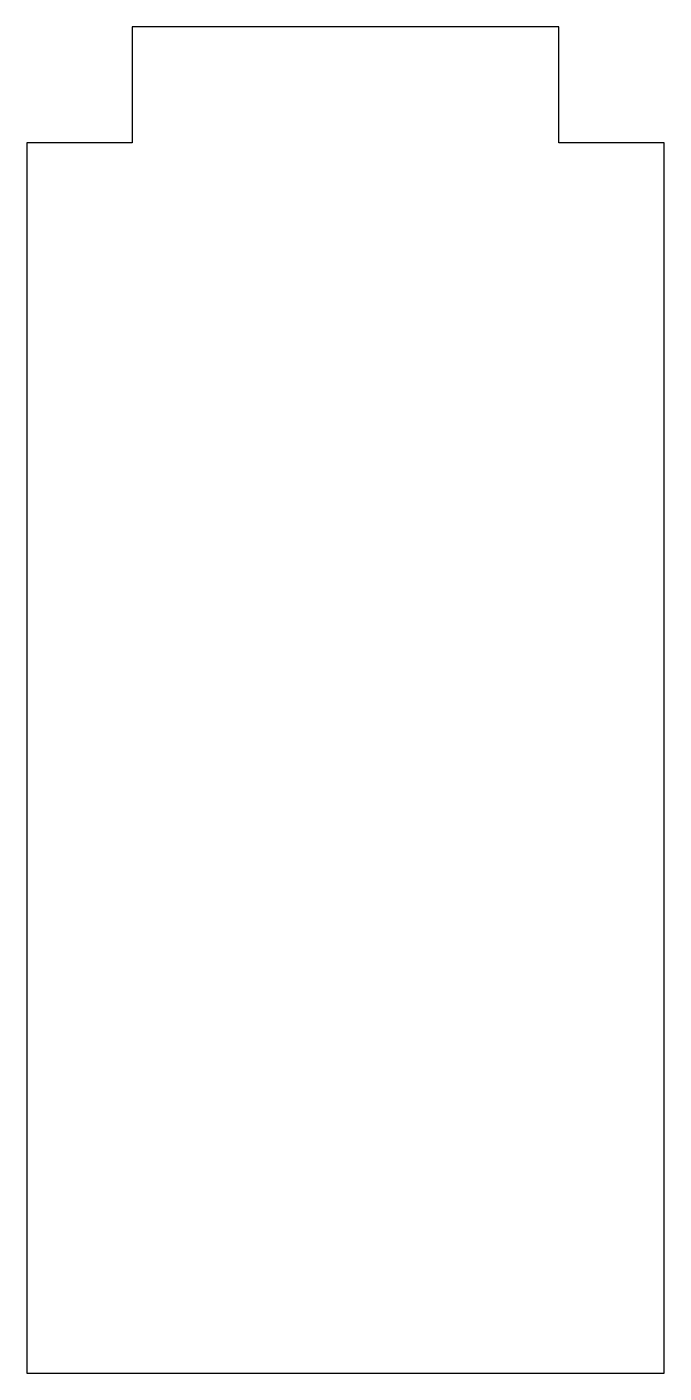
# Model space of a CAD drawing. Header units: millimetres. Extents: x -3 to 3, y -6.4 to 6.4.
import ezdxf

# ---------------------------------------------------------------- set-up
doc = ezdxf.new("R2010")
doc.units = ezdxf.units.MM
doc.layers.get('0').update_dxf_attribs({"linetype": 'CONTINUOUS'})

msp = doc.modelspace()

# ---------------------------------------------------------------- linework, layer by layer
for p, q in [((2.025, 6.389), (-2.025, 6.389)), ((-2.025, 6.389), (-2.025, 5.289)), ((2.025, 5.289), (2.025, 6.389)), ((-2.025, 5.289), (-3.025, 5.289)), ((-3.025, 5.289), (-3.025, -6.389)), ((3.025, 5.289), (2.025, 5.289)), ((3.025, -6.389), (3.025, 5.289)), ((-3.025, -6.389), (3.025, -6.389))]:
    msp.add_line(p, q)

doc.saveas('drawing.dxf')
